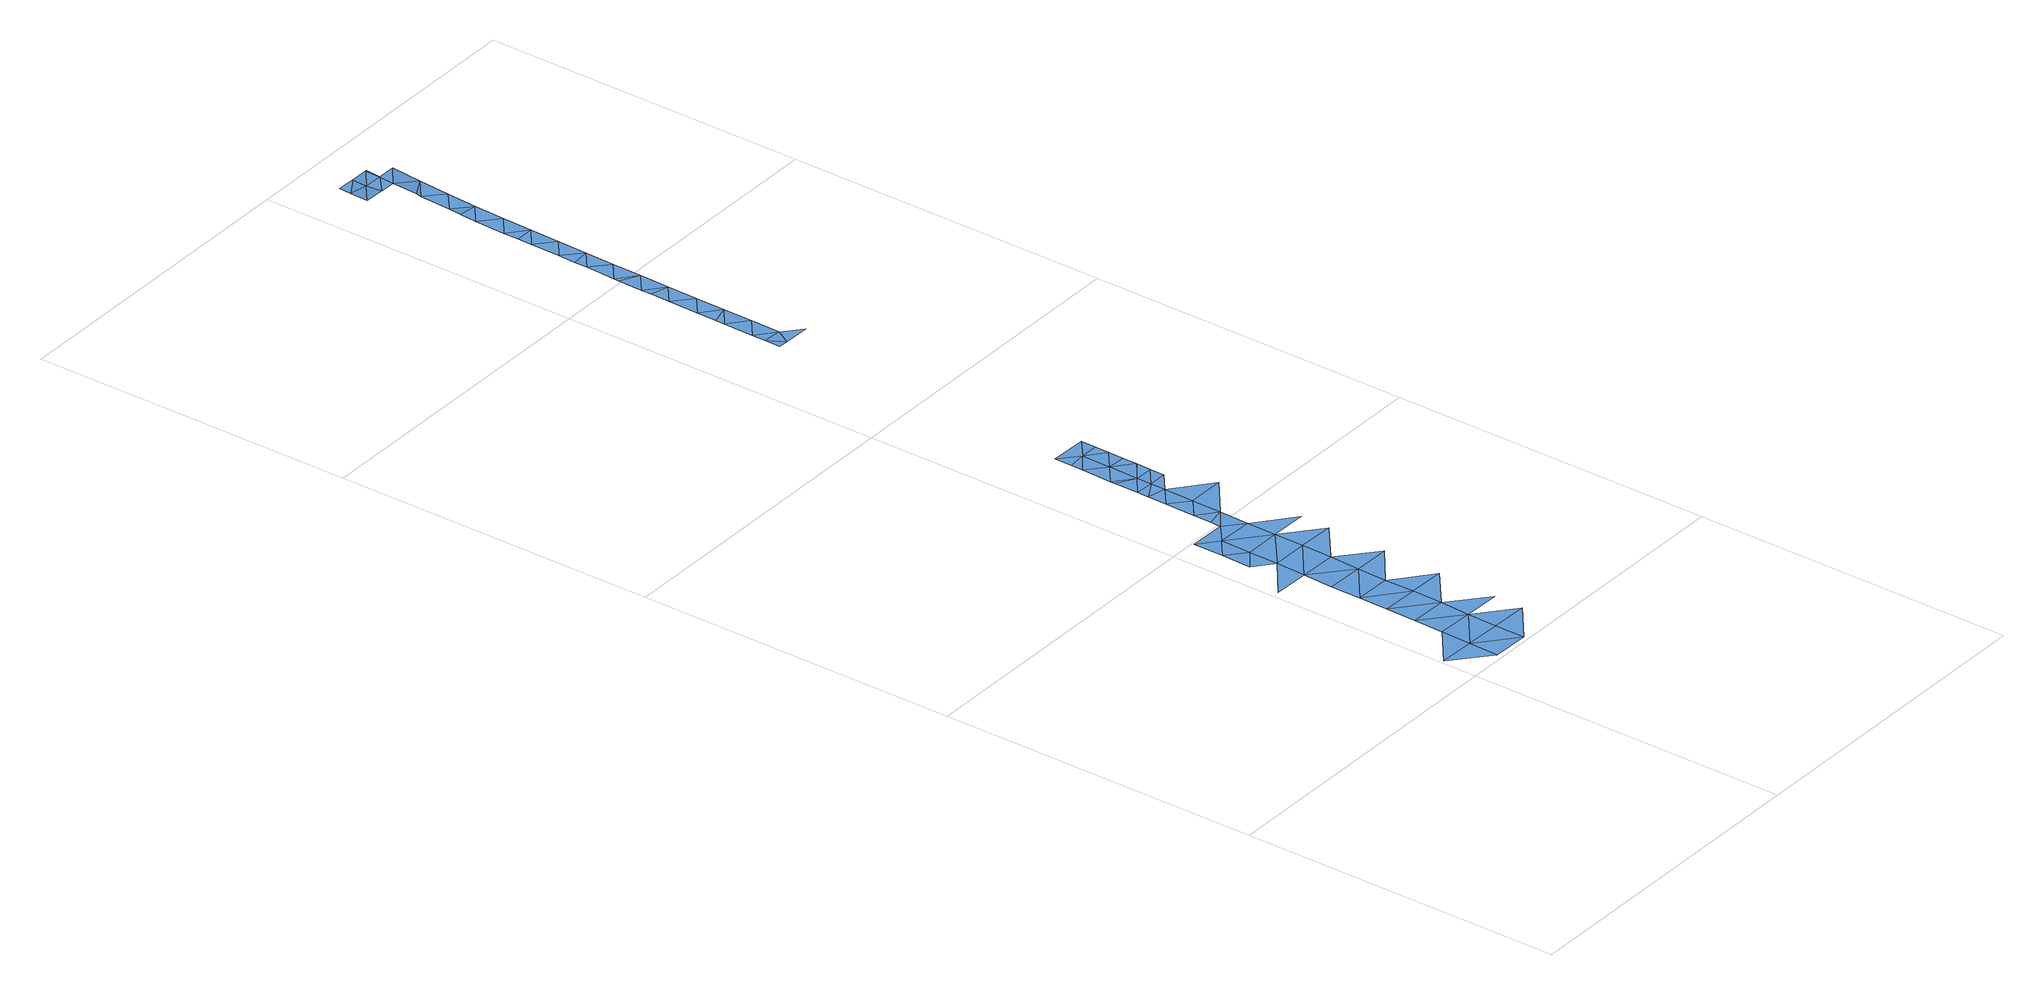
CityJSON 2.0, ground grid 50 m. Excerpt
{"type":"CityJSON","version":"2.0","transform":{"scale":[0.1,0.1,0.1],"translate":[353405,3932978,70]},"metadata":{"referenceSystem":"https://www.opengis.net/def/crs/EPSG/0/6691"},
"CityObjects":{
"waterbody1":{"type":"WaterBody","attributes":{"name":"3","class":"1140","function":"1","WaterBodyRiverFloodingRiskAttribute.description":"2","WaterBodyRiverFloodingRiskAttribute.rankOrg":"2","WaterBodyRiverFloodingRiskAttribute.adminType":"2","WaterBodyRiverFloodingRiskAttribute.scale":"L2"},"geometry":[{"type":"MultiSurface","lod":"1","boundaries":[[[0,1,2]],[[0,2,3]],[[1,4,2]],[[4,5,2]],[[2,6,3]],[[3,6,7]],[[8,9,7]],[[2,5,6]],[[10,5,4]],[[9,11,12]],[[7,6,8]],[[10,6,5]],[[13,14,15]],[[9,8,11]],[[12,16,17]],[[16,14,17]],[[18,12,11]],[[19,20,21]],[[8,6,22]],[[21,15,19]],[[23,11,8]],[[12,18,16]],[[19,24,20]],[[25,20,24]],[[23,18,11]],[[26,27,14]],[[26,14,16]],[[15,14,27]],[[24,28,25]],[[29,24,19]],[[19,15,29]],[[29,15,27]],[[16,30,26]],[[16,18,30]],[[31,24,29]],[[28,24,31]],[[26,32,27]],[[33,34,28]],[[27,32,29]],[[33,35,34]],[[33,28,31]],[[36,37,35]],[[29,38,31]],[[33,36,35]],[[39,37,40]],[[39,41,42]],[[37,36,40]],[[41,39,40]],[[33,43,36]],[[36,43,40]],[[40,44,41]],[[45,46,47]],[[48,46,45]],[[49,46,48]],[[50,51,49]],[[50,49,48]],[[45,52,48]],[[53,54,55]],[[53,51,54]],[[54,51,50]],[[55,56,57]],[[55,54,56]],[[56,58,57]],[[58,59,60]],[[60,57,58]],[[58,61,59]],[[59,61,62]],[[62,61,63]],[[61,64,63]],[[63,64,65]],[[66,67,68]],[[66,65,67]],[[65,64,67]],[[68,69,70]],[[68,67,69]],[[71,72,73]],[[71,70,72]],[[70,69,72]],[[74,73,75]],[[73,72,75]],[[76,74,75]],[[77,74,76]],[[78,77,76]],[[79,80,78]],[[79,78,76]],[[81,82,83]],[[81,80,82]],[[82,80,79]],[[84,83,82]],[[85,83,84]]]}]},
"waterbody2":{"type":"WaterBody","attributes":{"name":"3","class":"1140","function":"1","WaterBodyRiverFloodingRiskAttribute.description":"2","WaterBodyRiverFloodingRiskAttribute.rankOrg":"1","WaterBodyRiverFloodingRiskAttribute.adminType":"2","WaterBodyRiverFloodingRiskAttribute.scale":"L2"},"geometry":[{"type":"MultiSurface","lod":"1","boundaries":[[[86,87,88]],[[89,90,91]],[[92,89,93]],[[93,89,94]],[[95,94,89]],[[96,94,95]],[[97,94,96]],[[94,97,88]],[[94,88,98]],[[98,88,99]],[[88,87,99]],[[95,89,91]],[[93,94,98]],[[100,86,88]],[[89,42,41]],[[88,97,100]],[[41,44,90]],[[41,90,89]],[[92,42,89]]]}]},
"waterbody3":{"type":"WaterBody","attributes":{"name":"3","class":"1140","function":"1","WaterBodyRiverFloodingRiskAttribute.description":"2","WaterBodyRiverFloodingRiskAttribute.rankOrg":"1","WaterBodyRiverFloodingRiskAttribute.adminType":"2","WaterBodyRiverFloodingRiskAttribute.scale":"L2"},"geometry":[{"type":"MultiSurface","lod":"1","boundaries":[[[101,102,103]],[[104,105,103]],[[106,104,103]],[[101,85,107]],[[103,85,101]],[[103,105,85]],[[85,105,83]],[[108,106,102]],[[102,106,103]]]}]}
},
"vertices":[
[5,56,3],[61,9,2],[62,55,2],[62,101,3],[118,8,2],[118,54,2],[119,100,2],[63,147,3],[120,146,3],[64,194,3],[175,53,2],[121,193,3],[65,240,3],[10,333,4],[66,332,4],[67,378,4],[122,285,3],[65,286,3],[121,239,3],[68,424,4],[40,448,4],[39,402,4],[176,99,2],[177,192,3],[69,471,4],[40,495,4],[123,331,4],[124,378,4],[97,494,4],[124,424,4],[179,284,3],[125,470,4],[180,377,4],[126,516,4],[98,510,4],[98,539,4],[127,562,4],[99,586,4],[181,423,4],[99,615,4],[127,609,4],[128,632,4],[100,633,4],[183,561,5],[156,632,4],[124,1232,4],[110,1257,4],[110,1233,4],[138,1255,4],[110,1279,4],[139,1302,4],[111,1326,4],[166,1232,4],[111,1340,4],[140,1348,4],[112,1371,4],[140,1394,4],[113,1418,4],[141,1441,4],[113,1464,4],[113,1448,4],[142,1487,4],[114,1503,4],[114,1510,4],[143,1533,4],[115,1556,5],[115,1576,5],[143,1579,5],[116,1603,5],[144,1625,5],[116,1649,5],[117,1671,5],[145,1671,5],[117,1695,5],[118,1742,6],[146,1718,5],[146,1764,7],[118,1767,7],[119,1787,8],[147,1810,9],[119,1834,10],[120,1842,11],[148,1857,11],[120,1880,13],[149,1903,14],[121,1903,14],
[158,770,4],[102,771,4],[130,747,4],[128,655,4],[156,654,4],[157,677,4],[100,671,4],[100,678,4],[129,701,4],[157,678,4],[157,700,4],[157,724,4],[101,725,4],[102,744,4],[158,747,4],
[120,1926,15],[92,1926,15],[92,1904,14],[63,1881,14],[95,1881,13],[63,1908,15],[121,1926,15],[64,1927,15]
]}
